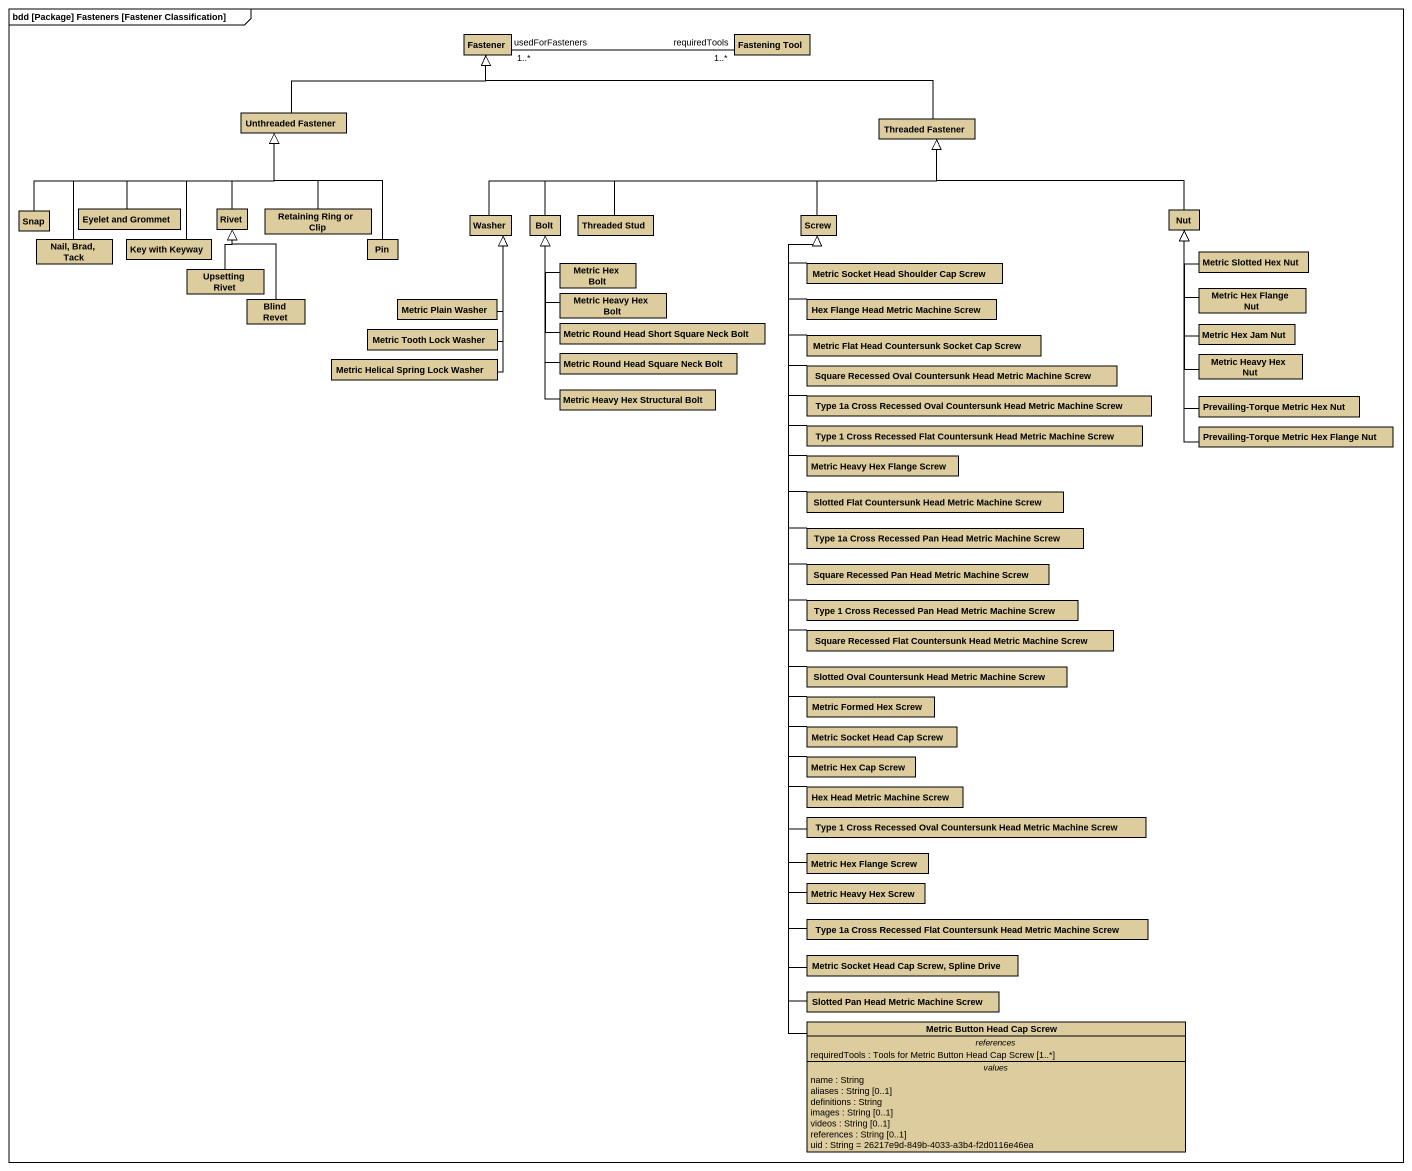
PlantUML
@startuml
mainframe bdd [Package] Fasteners [Fastener Classification]
hide circle
hide empty members
class Fastener #DDCD9E
class "Fastening Tool" as Fastening_Tool #DDCD9E
class "Unthreaded Fastener" as Unthreaded_Fastener #DDCD9E
class "Threaded Fastener" as Threaded_Fastener #DDCD9E
class Snap #DDCD9E
class "Eyelet and Grommet" as Eyelet_and_Grommet #DDCD9E
class Rivet #DDCD9E
class "Retaining Ring or Clip" as Retaining_Ring_or_Clip #DDCD9E
class Washer #DDCD9E
class Bolt #DDCD9E
class "Threaded Stud" as Threaded_Stud #DDCD9E
class Screw #DDCD9E
class Nut #DDCD9E
class "Nail, Brad, Tack" as Nail_Brad_Tack #DDCD9E
class "Key with Keyway" as Key_with_Keyway #DDCD9E
class Pin #DDCD9E
class "Metric Slotted Hex Nut" as Metric_Slotted_Hex_Nut #DDCD9E
class "Upsetting Rivet" as Upsetting_Rivet #DDCD9E
class "Blind Revet" as Blind_Revet #DDCD9E
class "Metric Plain Washer" as Metric_Plain_Washer #DDCD9E
class "Metric Hex Bolt" as Metric_Hex_Bolt #DDCD9E
class "Metric Heavy Hex Bolt" as Metric_Heavy_Hex_Bolt #DDCD9E
class "Hex Flange Head Metric Machine Screw" as Hex_Flange_Head_Metric #DDCD9E
class "Metric Socket Head Shoulder Cap Screw" as Metric_Socket_Head_Shoulder #DDCD9E
class "Metric Hex Flange Nut" as Metric_Hex_Flange_Nut #DDCD9E
class "Metric Tooth Lock Washer" as Metric_Tooth_Lock_Washer #DDCD9E
class "Metric Round Head Short Square Neck Bolt" as Metric_Round_Head_Short #DDCD9E
class "Metric Flat Head Countersunk Socket Cap Screw" as Metric_Flat_Head #DDCD9E
class "Metric Hex Jam Nut" as Metric_Hex_Jam_Nut #DDCD9E
class "Metric Helical Spring Lock Washer" as Metric_Helical_Spring_Lock #DDCD9E
class "Metric Round Head Square Neck Bolt" as Metric_Round_Head_Square #DDCD9E
class "Square Recessed Oval Countersunk Head Metric Machine Screw" as Square_Recessed_Oval #DDCD9E
class "Metric Heavy Hex Nut" as Metric_Heavy_Hex_Nut #DDCD9E
class "Metric Heavy Hex Structural Bolt" as Metric_Heavy_Hex_Structural #DDCD9E
class "Type 1a Cross Recessed Oval Countersunk Head Metric Machine Screw" as Type_1a_Cross_Recessed_Oval #DDCD9E
class "Prevailing-Torque Metric Hex Nut" as Prevailing_Torque_Metric #DDCD9E
class "Type 1 Cross Recessed Flat Countersunk Head Metric Machine Screw" as Type_1_Cross_Recessed_Flat #DDCD9E
class "Prevailing-Torque Metric Hex Flange Nut" as Prevailing_Torque_Metric_2 #DDCD9E
class "Slotted Flat Countersunk Head Metric Machine Screw" as Slotted_Flat_Countersunk #DDCD9E
class "Metric Heavy Hex Flange Screw" as Metric_Heavy_Hex_Flange #DDCD9E
class "Type 1a Cross Recessed Pan Head Metric Machine Screw" as Type_1a_Cross_Recessed_Pan #DDCD9E
class "Square Recessed Pan Head Metric Machine Screw" as Square_Recessed_Pan_Head #DDCD9E
class "Type 1 Cross Recessed Pan Head Metric Machine Screw" as Type_1_Cross_Recessed_Pan #DDCD9E
class "Square Recessed Flat Countersunk Head Metric Machine Screw" as Square_Recessed_Flat #DDCD9E
class "Slotted Oval Countersunk Head Metric Machine Screw" as Slotted_Oval_Countersunk #DDCD9E
class "Metric Formed Hex Screw" as Metric_Formed_Hex_Screw #DDCD9E
class "Metric Hex Cap Screw" as Metric_Hex_Cap_Screw #DDCD9E
class "Metric Socket Head Cap Screw" as Metric_Socket_Head_Cap_Screw #DDCD9E
class "Hex Head Metric Machine Screw" as Hex_Head_Metric_Machine #DDCD9E
class "Type 1 Cross Recessed Oval Countersunk Head Metric Machine Screw" as Type_1_Cross_Recessed_Oval #DDCD9E
class "Metric Hex Flange Screw" as Metric_Hex_Flange_Screw #DDCD9E
class "Metric Heavy Hex Screw" as Metric_Heavy_Hex_Screw #DDCD9E
class "Type 1a Cross Recessed Flat Countersunk Head Metric Machine Screw" as Type_1a_Cross_Recessed_Flat #DDCD9E
class "Metric Socket Head Cap Screw, Spline Drive" as Metric_Socket_Head_Cap #DDCD9E
class "Slotted Pan Head Metric Machine Screw" as Slotted_Pan_Head_Metric #DDCD9E
class "Metric Button Head Cap Screw" as Metric_Button_Head_Cap_Screw #DDCD9E {
  -- references --
  requiredTools : Tools for Metric Button Head Cap Screw [1..*]
  -- values --
  name : String
  aliases : String [0..1]
  definitions : String
  images : String [0..1]
  videos : String [0..1]
  references : String [0..1]
  uid : String = 26217e9d-849b-4033-a3b4-f2d0116e46ea
}
Fastener "usedForFasteners\n1..*" -right- "requiredTools\n1..*" Fastening_Tool
Unthreaded_Fastener -right-|> Fastener
Threaded_Fastener -left-|> Fastener
Snap -right-|> Unthreaded_Fastener
Eyelet_and_Grommet -right-|> Unthreaded_Fastener
Rivet -up-|> Unthreaded_Fastener
Retaining_Ring_or_Clip -up-|> Unthreaded_Fastener
Washer -right-|> Threaded_Fastener
Bolt -right-|> Threaded_Fastener
Threaded_Stud -right-|> Threaded_Fastener
Screw -up-|> Threaded_Fastener
Nut -left-|> Threaded_Fastener
Nail_Brad_Tack -right-|> Unthreaded_Fastener
Key_with_Keyway -up-|> Unthreaded_Fastener
Pin -up-|> Unthreaded_Fastener
Metric_Slotted_Hex_Nut -up-|> Nut
Upsetting_Rivet -up-|> Rivet
Blind_Revet -up-|> Rivet
Metric_Plain_Washer -up-|> Washer
Metric_Hex_Bolt -up-|> Bolt
Metric_Heavy_Hex_Bolt -up-|> Bolt
Hex_Flange_Head_Metric -up-|> Screw
Metric_Socket_Head_Shoulder -left-|> Screw
Metric_Hex_Flange_Nut -up-|> Nut
Metric_Tooth_Lock_Washer -up-|> Washer
Metric_Round_Head_Short -up-|> Bolt
Metric_Flat_Head -up-|> Screw
Metric_Hex_Jam_Nut -up-|> Nut
Metric_Helical_Spring_Lock -up-|> Washer
Metric_Round_Head_Square -up-|> Bolt
Square_Recessed_Oval -up-|> Screw
Metric_Heavy_Hex_Nut -up-|> Nut
Metric_Heavy_Hex_Structural -up-|> Bolt
Type_1a_Cross_Recessed_Oval -up-|> Screw
Prevailing_Torque_Metric -up-|> Nut
Type_1_Cross_Recessed_Flat -up-|> Screw
Prevailing_Torque_Metric_2 -up-|> Nut
Slotted_Flat_Countersunk -up-|> Screw
Metric_Heavy_Hex_Flange -up-|> Screw
Type_1a_Cross_Recessed_Pan -up-|> Screw
Square_Recessed_Pan_Head -up-|> Screw
Type_1_Cross_Recessed_Pan -up-|> Screw
Square_Recessed_Flat -up-|> Screw
Slotted_Oval_Countersunk -up-|> Screw
Metric_Formed_Hex_Screw -up-|> Screw
Metric_Hex_Cap_Screw -up-|> Screw
Metric_Socket_Head_Cap_Screw -up-|> Screw
Hex_Head_Metric_Machine -up-|> Screw
Type_1_Cross_Recessed_Oval -up-|> Screw
Metric_Hex_Flange_Screw -up-|> Screw
Metric_Heavy_Hex_Screw -up-|> Screw
Type_1a_Cross_Recessed_Flat -up-|> Screw
Metric_Socket_Head_Cap -up-|> Screw
Slotted_Pan_Head_Metric -up-|> Screw
Metric_Button_Head_Cap_Screw -up-|> Screw
@enduml
